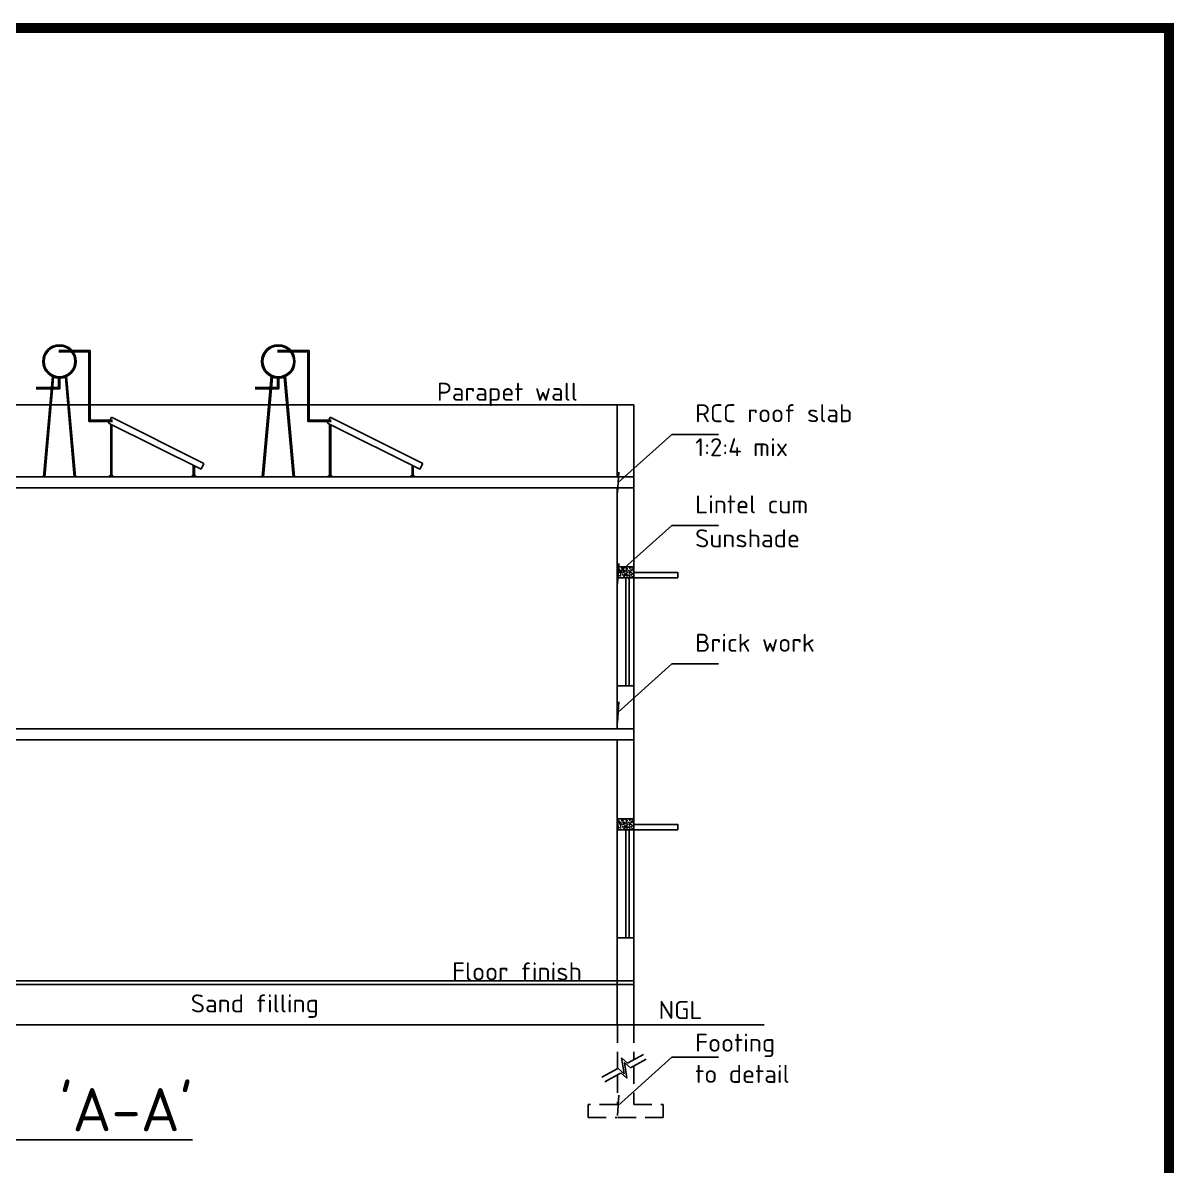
# Model space of a CAD drawing. Header units: metres. Extents: x 33037 to 86814, y -4407 to 25.
# Drawn here: x 86640.81 to 86656.79, y -4167.54 to -4151.66 of the extents above; entities that cross this region are included whole.
import ezdxf
from ezdxf.enums import TextEntityAlignment as Align

# ---------------------------------------------------------------- set-up
doc = ezdxf.new("R2010")
doc.units = ezdxf.units.M
doc.header["$MEASUREMENT"] = 0
doc.linetypes.add('HIDDEN', pattern=[0.375, 0.25, -0.125])
doc.styles.add('ISO Proportional', font='isocpeur.ttf')
doc.dimstyles.new('T-roman', dxfattribs={"dimtxt": 0.2, "dimasz": 0.2, "dimexe": 0.18, "dimexo": 0.0625, "dimgap": 0.09, "dimtad": 0, "dimtoh": 1, "dimzin": 0, "dimdsep": 46, "dimtxsty": 'ISO Proportional', "dimblk": 'OBLIQUE', "dimcen": 0.09, "dimclrd": 5, "dimclre": 2, "dimclrt": 7, "dimadec": 0, "dimazin": 0, "dimtfac": 1, "dimtofl": 0, "dimtmove": 2, "dimatfit": 3, "dimldrblk": 'OBLIQUE', "dimfxl": 0, "dimtolj": 1, "dimtzin": 0, "dimarcsym": 0})

# ---------------------------------------------------------------- blocks, each defined once
blk = doc.blocks.new('_Oblique')
at = {"color": 0, "linetype": 'ByBlock', "lineweight": -2}
blk.add_line((-0.5, -0.5), (0.5, 0.5), dxfattribs=at)

msp = doc.modelspace()

# ---------------------------------------------------------------- hatches: boundary and pattern name
h = msp.add_hatch()
h.set_pattern_fill('AR-CONC', color=256, scale=0.01, angle=45)
h.set_pattern_definition([(95, (562.673245, 155.48599), (0.055155199917, 0.04628070788), [0.0075, -0.0825]), (40, (562.673245, 155.48599), (-0.06299921674, 0.04337681496), [0.006, -0.066]), (145.45144446, (562.67784, 155.489845), (-0.007844016434, 0.089657522133), [0.0063740192, -0.0701142112]), (91.1842, (562.6591, 155.50013), (0.087169338795, 0.06376137762), [0.01125, -0.12375]), (141.63563549, (562.66637, 155.50544), (-0.00279000684, 0.13497116682), [0.0095610342, -0.105171376]), (36.18416399, (562.6591, 155.50013), (-0.00279000685, 0.13497116674), [0.009, -0.0990000001]), (66, (562.66971, 155.503666), (0.07067715721, 0.013738247647), [0.0075, -0.0825]), (11, (562.66971, 155.503666), (-0.034070859306, 0.06848084354), [0.006, -0.066]), (116.45144474, (562.6756, 155.50481), (0.0366062975, 0.08221909056), [0.006374019, -0.0701142112]), (82.5, (562.673245, 155.485988), (-0.022679318531, 0.024398981761), [0, -0.0652, 0, -0.067, 0, -0.06625]), (52.5, (562.673245, 155.485988), (-0.00928729422, 0.04649094499), [0, -0.0382, 0, -0.0637, 0, -0.02525]), (12.5, (562.657477, 155.47022), (0.039341816732, 0.0361520761815), [0, -0.025, 0, -0.078, 0, -0.1035]), (2.5, (562.650405, 155.46315), (0.03415899832, 0.048315980687), [0, -0.0325, 0, -0.0518, 0, -0.0735])])
h.paths.add_polyline_path([(86649.29209, -4159.36598), (86649.29209, -4159.21598), (86649.06209, -4159.21598), (86649.06209, -4159.36598)])
h = msp.add_hatch()
h.set_pattern_fill('AR-CONC', color=256, scale=0.01, angle=45)
h.set_pattern_definition([(95, (562.673245, 151.98599), (0.055155199917, 0.04628070788), [0.0075, -0.0825]), (40, (562.673245, 151.98599), (-0.06299921674, 0.04337681496), [0.006, -0.066]), (145.45144446, (562.67784, 151.989845), (-0.007844016434, 0.089657522133), [0.0063740192, -0.0701142112]), (91.1842, (562.6591, 152.00013), (0.087169338795, 0.06376137762), [0.01125, -0.12375]), (141.63563549, (562.66637, 152.00544), (-0.00279000684, 0.13497116682), [0.0095610342, -0.105171376]), (36.18416399, (562.6591, 152.00013), (-0.00279000685, 0.13497116674), [0.009, -0.0990000001]), (66, (562.66971, 152.003666), (0.07067715721, 0.013738247647), [0.0075, -0.0825]), (11, (562.66971, 152.003666), (-0.034070859306, 0.06848084354), [0.006, -0.066]), (116.45144474, (562.6756, 152.00481), (0.0366062975, 0.08221909056), [0.006374019, -0.0701142112]), (82.5, (562.673245, 151.985988), (-0.022679318531, 0.024398981761), [0, -0.0652, 0, -0.067, 0, -0.06625]), (52.5, (562.673245, 151.985988), (-0.00928729422, 0.04649094499), [0, -0.0382, 0, -0.0637, 0, -0.02525]), (12.5, (562.657477, 151.97022), (0.039341816732, 0.0361520761815), [0, -0.025, 0, -0.078, 0, -0.1035]), (2.5, (562.650405, 151.96315), (0.03415899832, 0.048315980687), [0, -0.0325, 0, -0.0518, 0, -0.0735])])
h.paths.add_polyline_path([(86649.29209, -4162.86598), (86649.29209, -4162.71598), (86649.06209, -4162.71598), (86649.06209, -4162.86598)])

# ---------------------------------------------------------------- linework, layer by layer
for p, q in [((86641.30279, -4156.20862), (86641.74047, -4156.20862)), ((86641.30279, -4156.22645), (86641.72263, -4156.22645)), ((86641.72263, -4156.22645), (86641.72263, -4157.19592)), ((86641.74047, -4156.20862), (86641.74047, -4157.19592)), ((86644.3425, -4156.20862), (86644.78018, -4156.20862)), ((86644.3425, -4156.22645), (86644.76235, -4156.22645)), ((86644.76235, -4156.22645), (86644.76235, -4157.19592)), ((86644.78018, -4156.20862), (86644.78018, -4157.19592)), ((86641.30088, -4156.72445), (86640.9904, -4156.72445)), ((86641.31871, -4156.74228), (86640.9904, -4156.74228)), ((86641.30088, -4156.59279), (86641.30088, -4156.72445)), ((86641.31871, -4156.59279), (86641.31871, -4156.74228)), ((86644.34059, -4156.72445), (86644.03012, -4156.72445)), ((86644.35842, -4156.74228), (86644.03012, -4156.74228)), ((86644.34059, -4156.59279), (86644.34059, -4156.72445)), ((86644.35842, -4156.59279), (86644.35842, -4156.74228)), ((86636.41209, -4156.96598), (86649.29209, -4156.96598)), ((86649.06209, -4156.96598), (86649.06209, -4157.96598)), ((86649.29209, -4156.96598), (86649.29209, -4165.57598)), ((86642.04938, -4157.17809), (86641.72263, -4157.17809)), ((86642.04938, -4157.19592), (86641.72263, -4157.19592)), ((86645.08909, -4157.17809), (86644.76235, -4157.17809)), ((86645.08909, -4157.19592), (86644.76235, -4157.19592)), ((86642.02482, -4157.24061), (86642.02482, -4157.94815)), ((86642.04265, -4157.24061), (86642.04265, -4157.94853)), ((86645.06453, -4157.24061), (86645.06453, -4157.94815)), ((86645.08236, -4157.24061), (86645.08236, -4157.94853)), ((86643.17064, -4157.94757), (86643.17064, -4157.80461)), ((86643.18847, -4157.94757), (86643.18847, -4157.81352)), ((86646.21035, -4157.94757), (86646.21035, -4157.80461)), ((86646.22819, -4157.94757), (86646.22819, -4157.81352)), ((86625.97209, -4157.96598), (86649.29209, -4157.96598)), ((86641.31574, -4157.96598), (86640.8863, -4157.96598)), ((86641.94104, -4157.96598), (86641.81943, -4157.96598)), ((86641.94263, -4157.96598), (86642.09268, -4157.96598)), ((86642.04265, -4157.96598), (86641.94263, -4157.96598)), ((86643.08825, -4157.96598), (86643.2383, -4157.96598)), ((86643.18827, -4157.96598), (86643.08825, -4157.96598)), ((86643.23989, -4157.96598), (86643.49914, -4157.96598)), ((86644.35545, -4157.96598), (86643.92601, -4157.96598)), ((86644.98075, -4157.96598), (86644.85914, -4157.96598)), ((86644.98234, -4157.96598), (86645.13239, -4157.96598)), ((86645.08236, -4157.96598), (86644.98234, -4157.96598)), ((86646.12796, -4157.96598), (86646.27801, -4157.96598)), ((86646.22799, -4157.96598), (86646.12796, -4157.96598)), ((86646.2796, -4157.96598), (86646.53885, -4157.96598)), ((86625.97209, -4158.11598), (86649.29209, -4158.11598)), ((86649.06209, -4158.11598), (86649.06209, -4161.46598)), ((86649.06209, -4159.21598), (86649.29209, -4159.21598)), ((86649.06209, -4159.36598), (86649.29209, -4159.36598)), ((86649.17871, -4160.86598), (86649.17871, -4159.36598)), ((86649.22871, -4160.86598), (86649.22871, -4159.36598)), ((86649.06209, -4160.86598), (86649.29209, -4160.86598)), ((86625.97209, -4161.46598), (86649.29209, -4161.46598)), ((86625.97209, -4161.61598), (86649.29209, -4161.61598)), ((86649.06209, -4161.61598), (86649.06209, -4165.57598)), ((86649.06209, -4162.71598), (86649.29209, -4162.71598)), ((86649.06209, -4162.86598), (86649.29209, -4162.86598)), ((86649.17871, -4164.36598), (86649.17871, -4162.86598)), ((86649.22871, -4164.36598), (86649.22871, -4162.86598)), ((86649.06209, -4164.36598), (86649.29209, -4164.36598)), ((86625.97209, -4164.96598), (86649.29209, -4164.96598)), ((86625.97209, -4165.01598), (86649.29209, -4165.01598)), ((86623.91809, -4165.57598), (86651.1042, -4165.57598))]:
    msp.add_line(p, q)
at = {"ltscale": 10}
for p, q in [((86641.2142, -4156.57066), (86641.08964, -4157.96598)), ((86641.23145, -4156.57797), (86641.10754, -4157.96598)), ((86641.39492, -4156.57797), (86641.51883, -4157.96598)), ((86641.41217, -4156.57066), (86641.53673, -4157.96598)), ((86644.25391, -4156.57066), (86644.12935, -4157.96598)), ((86644.27117, -4156.57797), (86644.14726, -4157.96598)), ((86644.43463, -4156.57797), (86644.55854, -4157.96598)), ((86644.45188, -4156.57066), (86644.57644, -4157.96598)), ((86642.03532, -4157.13725), (86641.99544, -4157.21701)), ((86641.99544, -4157.21701), (86643.2794, -4157.85899)), ((86642.03532, -4157.13725), (86643.31928, -4157.77924)), ((86645.07503, -4157.13725), (86645.03515, -4157.21701)), ((86645.03515, -4157.21701), (86646.31911, -4157.85899)), ((86645.07503, -4157.13725), (86646.35899, -4157.77924)), ((86643.31928, -4157.77924), (86643.2794, -4157.85899)), ((86646.35899, -4157.77924), (86646.31911, -4157.85899))]:
    msp.add_line(p, q, dxfattribs=at)
at = {"linetype": 'HIDDEN'}
for p, q in [((86649.06349, -4165.57598), (86649.06349, -4166.18522)), ((86649.29209, -4165.57598), (86649.29209, -4166.06053)), ((86649.20545, -4166.10779), (86649.42843, -4165.98616)), ((86649.15523, -4166.25442), (86649.12187, -4166.03413)), ((86649.12187, -4166.03413), (86649.20545, -4166.10779)), ((86649.19333, -4166.31792), (86649.15997, -4166.09763)), ((86649.15997, -4166.09763), (86649.24355, -4166.17129)), ((86649.24355, -4166.17129), (86649.46653, -4166.04966)), ((86649.29209, -4166.14481), (86649.29209, -4166.68339)), ((86648.84867, -4166.30239), (86649.07166, -4166.18076)), ((86648.88677, -4166.36589), (86649.10976, -4166.24426)), ((86649.06349, -4166.2695), (86649.06349, -4166.68339)), ((86649.07166, -4166.18076), (86649.15523, -4166.25442)), ((86649.10976, -4166.24426), (86649.19333, -4166.31792)), ((86649.06349, -4166.68339), (86648.65817, -4166.68339)), ((86648.65817, -4166.68339), (86648.65817, -4166.86119)), ((86649.29209, -4166.68339), (86649.69741, -4166.68339)), ((86649.69741, -4166.68339), (86649.69741, -4166.86119)), ((86648.65817, -4166.86119), (86649.06349, -4166.86119)), ((86649.69741, -4166.86119), (86649.06349, -4166.86119))]:
    msp.add_line(p, q, dxfattribs=at)
at = {"const_width": 0.13933}
msp.add_lwpolyline([(86588.80011, -4151.73023), (86656.72512, -4151.73023), (86656.72512, -4212.50459), (86588.80011, -4212.50459)], close=True, dxfattribs=at)
for points in [[(86649.29209, -4159.36598), (86649.90209, -4159.36598), (86649.90209, -4159.29098), (86649.29209, -4159.29098)], [(86649.29209, -4162.86598), (86649.90209, -4162.86598), (86649.90209, -4162.79098), (86649.29209, -4162.79098)]]:
    msp.add_lwpolyline(points, close=True)
at = {"ltscale": 10}
for centre, radius in [((86641.31319, -4156.36103), 0.23183), ((86641.31319, -4156.36103), 0.21399), ((86644.3529, -4156.36103), 0.23183), ((86644.3529, -4156.36103), 0.21399)]:
    msp.add_circle(centre, radius, dxfattribs=at)
for centre in [(86642.03264, -4158.00022), (86643.17827, -4158.00022), (86645.07236, -4158.00022), (86646.21798, -4158.00022)]:
    msp.add_arc(centre, 0.05266, 40.559625, 139.440375, dxfattribs=at)

# ---------------------------------------------------------------- texts
at = {"style": 'ISO Proportional'}
for s, height, p in [('Parapet wall', 0.25, (86646.55634, -4156.90738)), ('RCC roof slab', 0.25, (86650.14289, -4157.20543)), ('1:2:4 mix', 0.25, (86650.14289, -4157.67734)), ('Lintel cum', 0.25, (86650.14289, -4158.47129)), ('Sunshade', 0.25, (86650.14289, -4158.94319)), ('Brick work', 0.25, (86650.14289, -4160.39377)), ('Floor finish', 0.25, (86646.76687, -4164.95889)), ('Sand filling', 0.25, (86643.13712, -4165.40333)), ('Footing', 0.25, (86650.14289, -4165.94927)), ('to detail', 0.25, (86650.14289, -4166.38256)), ("%%US E C T I O N  O N  'A-A'", 0.6, (86633.04871, -4167.05387))]:
    msp.add_text(s, height=height, dxfattribs=at).set_placement(p)
msp.add_text('NGL', height=0.25, dxfattribs=at).set_placement((86649.93971, -4165.36991), align=Align.MIDDLE)

# ---------------------------------------------------------------- leaders
for points in [[(86649.07439, -4158.04271), (86649.82166, -4157.3741), (86650.46936, -4157.3741)], [(86649.07439, -4159.30856), (86649.82166, -4158.63996), (86650.46936, -4158.63996)], [(86649.07439, -4161.23105), (86649.82166, -4160.56244), (86650.46936, -4160.56244)], [(86649.07439, -4166.69509), (86649.82166, -4166.02648), (86650.46936, -4166.02648)]]:
    msp.add_leader(points, dimstyle='T-roman', override={"dimgap": 0.09, "dimtad": 0, "dimfxl": 0.18})

doc.saveas('drawing.dxf')
